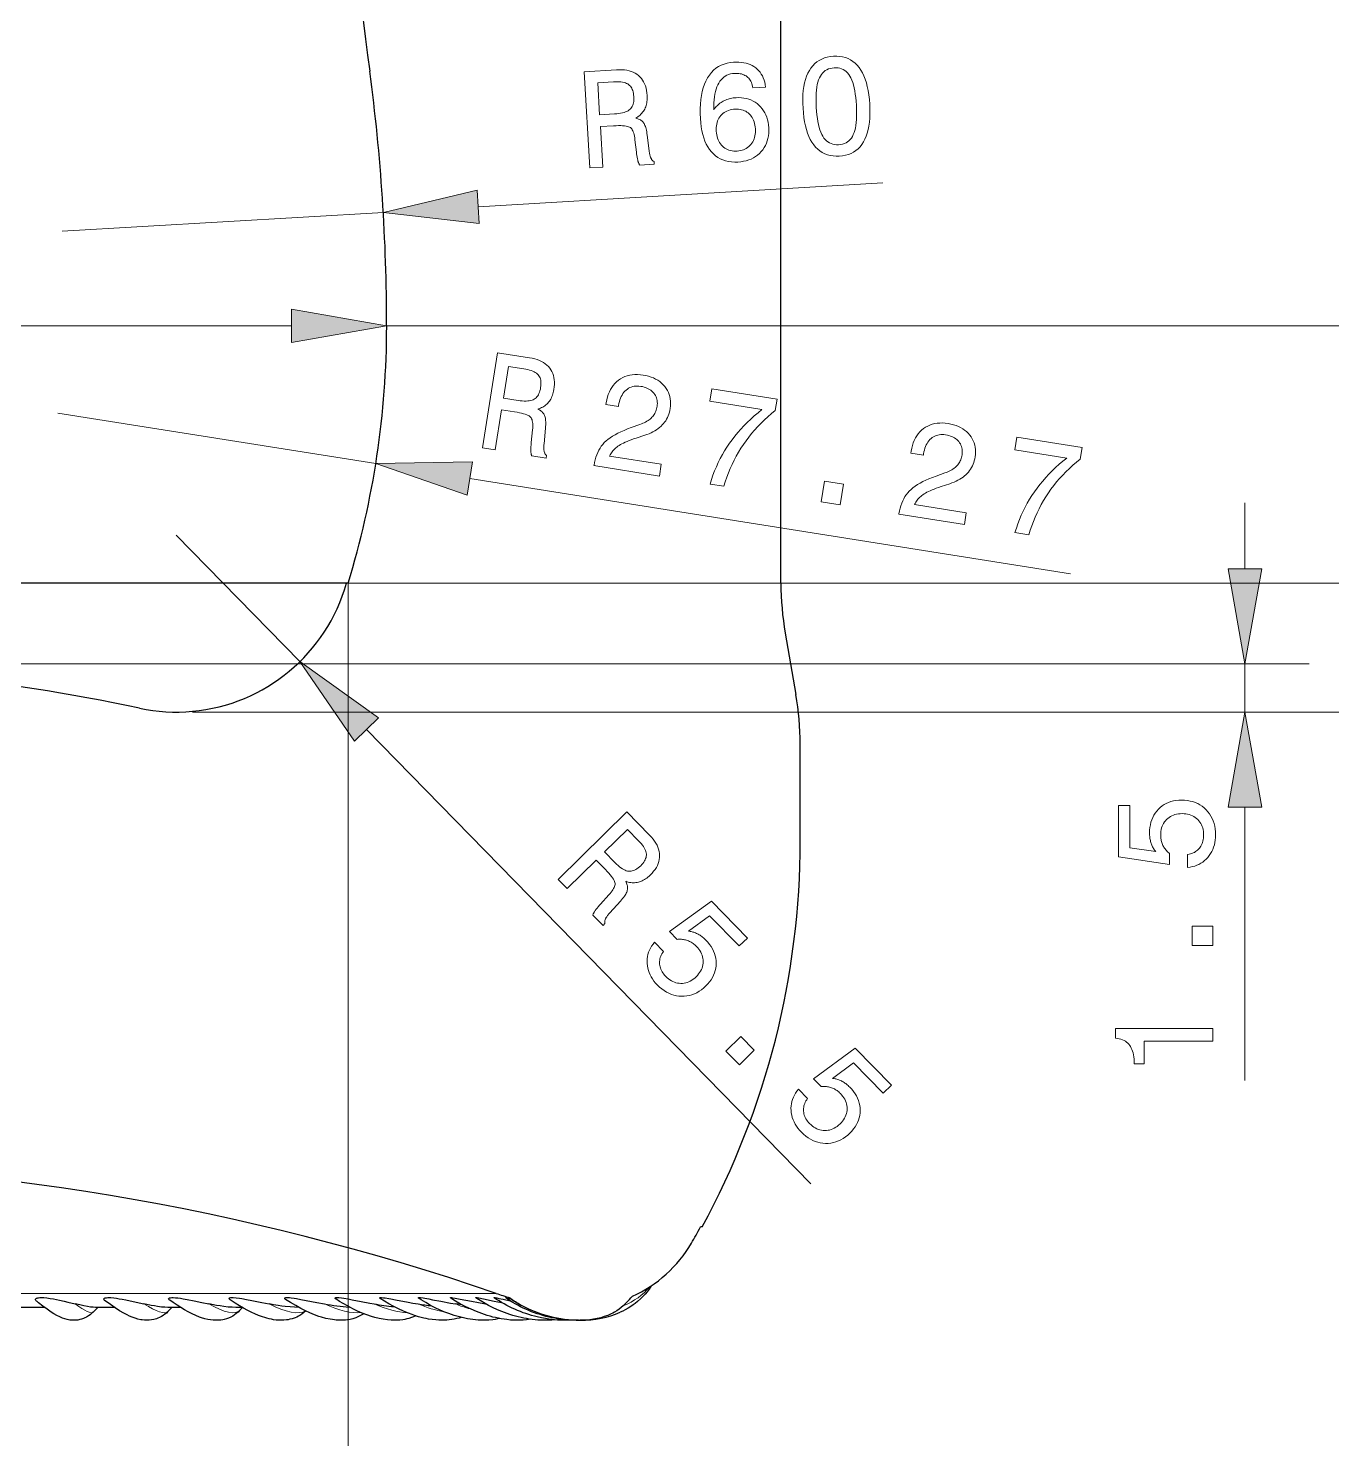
# Model space of a CAD drawing. Extents: x 0 to 297, y 0 to 420.
# Drawn here: x 155.36 to 195.87, y 95.18 to 139.01 of the extents above; entities that cross this region are included whole.
import ezdxf

# ---------------------------------------------------------------- set-up
doc = ezdxf.new("R2010")
doc.units = 0

msp = doc.modelspace()

# ---------------------------------------------------------------- linework, layer by layer
at = {"color": 7, "lineweight": 30}
for p, q in [((178.75, 121.758), (178.75, 222.858)), ((165.3, 121.758), (125.9, 121.758)), ((165.25, 121.758), (125.95, 121.758))]:
    msp.add_line(p, q, dxfattribs=at)
at = {"color": 7, "lineweight": 13, "ltscale": 0.314845}
msp.add_line((169.346, 133.459), (181.918, 134.199), dxfattribs=at)
at = {"color": 7, "lineweight": 13, "ltscale": 0.25}
for p, q in [((156.414, 132.698), (166.397, 133.285)), ((156.287, 127.049), (166.163, 125.48))]:
    msp.add_line(p, q, dxfattribs=at)
at = {"color": 7, "lineweight": 13}
for p, q in [((127.655, 129.758), (163.546, 129.758)), ((166.5, 129.758), (204.625, 129.758)), ((166.5, 129.758), (204.626, 129.758)), ((165.3, 121.758), (204.625, 121.758)), ((165.3, 121.758), (215.052, 121.758)), ((165.3, 121.758), (215.067, 121.758)), ((165.3, 121.758), (165.3, 87.36)), ((145.602, 119.258), (195.168, 119.258)), ((160.466, 117.758), (215.067, 117.758)), ((160.466, 117.758), (225.09, 117.758)), ((160.466, 117.758), (195.168, 117.758)), ((166.927, 99.693), (121.299, 99.693))]:
    msp.add_line(p, q, dxfattribs=at)
at = {"color": 7, "lineweight": 13, "ltscale": 0.472503}
msp.add_line((169.08, 125.016), (187.746, 122.05), dxfattribs=at)
at = {"color": 7, "lineweight": 13, "ltscale": 0.051139}
msp.add_line((193.168, 122.212), (193.168, 124.258), dxfattribs=at)
at = {"color": 7, "lineweight": 13, "ltscale": 0.1375}
msp.add_line((159.959, 123.258), (163.805, 119.326), dxfattribs=at)
at = {"color": 7, "lineweight": 30, "ltscale": 0.048477}
msp.add_line((178.884, 120.213), (179.217, 118.303), dxfattribs=at)
at = {"color": 7, "lineweight": 13, "ltscale": 0.0375}
msp.add_line((193.168, 117.758), (193.168, 119.258), dxfattribs=at)
at = {"color": 7, "lineweight": 13, "ltscale": 0.493796}
msp.add_line((165.871, 117.214), (179.682, 103.094), dxfattribs=at)
at = {"color": 7, "lineweight": 30, "ltscale": 0.075}
msp.add_line((179.35, 113.758), (179.35, 116.758), dxfattribs=at)
at = {"color": 7, "lineweight": 13, "ltscale": 0.212444}
msp.add_line((193.168, 106.306), (193.168, 114.804), dxfattribs=at)
at = {"color": 7, "lineweight": 30, "ltscale": 0.00125}
msp.add_line((176.3, 101.758), (176.25, 101.758), dxfattribs=at)
at = {"color": 7, "lineweight": 13, "ltscale": 0.074373}
msp.add_line((169.902, 99.693), (166.927, 99.693), dxfattribs=at)
at = {"color": 7, "lineweight": 30, "ltscale": 0.000444821}
msp.add_line((170.312, 99.565), (170.329, 99.56), dxfattribs=at)
at = {"color": 7, "lineweight": 30, "ltscale": 0.019138}
msp.add_line((155.87, 99.258), (155.105, 99.258), dxfattribs=at)
at = {"color": 7, "lineweight": 30, "ltscale": 0.005314}
msp.add_line((157.378, 99.107), (157.527, 99.258), dxfattribs=at)
at = {"color": 7, "lineweight": 30, "ltscale": 0.01467}
msp.add_line((158.041, 99.258), (157.454, 99.258), dxfattribs=at)
at = {"color": 7, "lineweight": 30, "ltscale": 0.009945}
msp.add_line((160.094, 99.258), (159.697, 99.258), dxfattribs=at)
at = {"color": 7, "lineweight": 30, "ltscale": 0.004538}
msp.add_line((159.704, 99.128), (159.83, 99.259), dxfattribs=at)
at = {"color": 7, "lineweight": 30, "ltscale": 0.004943}
msp.add_line((162.009, 99.258), (161.811, 99.258), dxfattribs=at)
at = {"color": 7, "lineweight": 30, "ltscale": 0.003353}
msp.add_line((161.932, 99.16), (162.023, 99.258), dxfattribs=at)
at = {"color": 7, "lineweight": 30, "ltscale": 0.005252}
msp.add_line((168.844, 99.335), (168.637, 99.367), dxfattribs=at)
at = {"color": 7, "lineweight": 30, "ltscale": 0.003277}
msp.add_line((173.851, 99.31), (173.945, 99.401), dxfattribs=at)
at = {"color": 7, "lineweight": 13}
for points in [[(179.436, 136.521), (179.43, 136.669), (179.429, 136.811), (179.435, 136.945), (179.446, 137.073), (179.463, 137.194), (179.485, 137.307), (179.514, 137.414), (179.548, 137.514), (179.587, 137.607), (179.633, 137.693), (179.684, 137.771), (179.74, 137.842), (179.802, 137.906), (179.869, 137.961), (179.941, 138.009), (180.019, 138.05), (180.101, 138.083), (180.19, 138.108), (180.283, 138.125), (180.382, 138.135), (180.482, 138.137), (180.577, 138.131), (180.668, 138.116), (180.755, 138.094), (180.837, 138.063), (180.914, 138.024), (180.987, 137.977), (181.055, 137.922), (181.119, 137.859), (181.178, 137.787), (181.233, 137.707), (181.283, 137.62), (181.328, 137.525), (181.368, 137.422), (181.404, 137.312), (181.434, 137.194), (181.46, 137.067), (181.481, 136.934), (181.497, 136.792), (181.509, 136.643), (181.515, 136.494), (181.515, 136.351), (181.51, 136.217), (181.499, 136.089), (181.483, 135.968), (181.461, 135.855), (181.433, 135.748), (181.399, 135.649), (181.36, 135.557), (181.315, 135.472), (181.264, 135.394), (181.208, 135.324), (181.147, 135.262), (181.08, 135.207), (181.008, 135.159), (180.93, 135.119), (180.847, 135.087), (180.758, 135.062), (180.664, 135.045), (180.564, 135.035), (180.465, 135.033), (180.37, 135.039), (180.28, 135.054), (180.194, 135.076), (180.112, 135.107), (180.035, 135.146), (179.962, 135.193), (179.893, 135.248), (179.829, 135.311), (179.769, 135.383), (179.714, 135.462), (179.663, 135.549), (179.618, 135.644), (179.577, 135.746), (179.541, 135.856), (179.511, 135.974), (179.485, 136.099), (179.463, 136.232), (179.447, 136.373)], [(172.814, 134.665), (172.638, 137.656), (173.637, 137.715), (173.724, 137.717), (173.806, 137.716), (173.885, 137.709), (173.959, 137.699), (174.03, 137.683), (174.097, 137.663), (174.159, 137.638), (174.218, 137.609), (174.273, 137.575), (174.324, 137.536), (174.37, 137.493), (174.413, 137.446), (174.45, 137.395), (174.484, 137.339), (174.513, 137.279), (174.538, 137.215), (174.558, 137.146), (174.574, 137.074), (174.585, 136.997), (174.593, 136.915), (174.594, 136.867), (174.594, 136.82), (174.592, 136.774), (174.587, 136.73), (174.581, 136.687), (174.572, 136.645), (174.562, 136.605), (174.549, 136.566), (174.534, 136.529), (174.517, 136.493), (174.498, 136.458), (174.477, 136.425), (174.454, 136.394), (174.429, 136.364), (174.402, 136.335), (174.373, 136.308), (174.342, 136.282), (174.309, 136.258), (174.274, 136.236), (174.237, 136.215), (174.269, 136.206), (174.3, 136.196), (174.329, 136.184), (174.356, 136.171), (174.382, 136.157), (174.405, 136.142), (174.427, 136.125), (174.447, 136.107), (174.465, 136.088), (174.482, 136.067), (174.497, 136.044), (174.511, 136.018), (174.525, 135.988), (174.538, 135.955), (174.549, 135.919), (174.56, 135.879), (174.57, 135.835), (174.58, 135.788), (174.588, 135.738), (174.595, 135.684), (174.656, 135.2), (174.66, 135.17), (174.664, 135.141), (174.669, 135.113), (174.674, 135.088), (174.679, 135.064), (174.684, 135.042), (174.69, 135.022), (174.696, 135.003), (174.703, 134.986), (174.709, 134.971), (174.716, 134.957), (174.724, 134.944), (174.732, 134.931), (174.741, 134.919), (174.751, 134.908), (174.761, 134.898), (174.772, 134.889), (174.783, 134.88), (174.796, 134.872), (174.808, 134.865), (174.813, 134.783), (174.361, 134.756), (174.354, 134.766), (174.348, 134.777), (174.342, 134.789), (174.336, 134.801), (174.33, 134.815), (174.325, 134.83), (174.319, 134.846), (174.314, 134.862), (174.309, 134.88), (174.304, 134.899), (174.299, 134.918), (174.294, 134.94), (174.289, 134.962), (174.285, 134.986), (174.28, 135.011), (174.276, 135.038), (174.271, 135.066), (174.267, 135.095), (174.263, 135.126), (174.259, 135.158), (174.215, 135.544), (174.207, 135.6), (174.198, 135.652), (174.188, 135.7), (174.176, 135.744), (174.162, 135.783), (174.147, 135.818), (174.131, 135.849), (174.113, 135.876), (174.094, 135.899), (174.073, 135.918), (174.048, 135.933), (174.017, 135.946), (173.98, 135.957), (173.937, 135.966), (173.888, 135.973), (173.832, 135.978), (173.771, 135.981), (173.703, 135.981), (173.63, 135.979), (173.55, 135.976), (173.139, 135.951), (173.214, 134.689)], [(178.274, 137.179), (177.878, 137.155), (177.869, 137.201), (177.859, 137.244), (177.846, 137.284), (177.831, 137.322), (177.814, 137.358), (177.794, 137.392), (177.773, 137.423), (177.749, 137.452), (177.723, 137.478), (177.695, 137.503), (177.665, 137.524), (177.632, 137.543), (177.598, 137.56), (177.563, 137.574), (177.525, 137.585), (177.485, 137.594), (177.443, 137.6), (177.4, 137.604), (177.354, 137.605), (177.307, 137.603), (177.243, 137.597), (177.182, 137.585), (177.125, 137.568), (177.071, 137.546), (177.021, 137.519), (176.974, 137.486), (176.93, 137.449), (176.89, 137.406), (176.853, 137.358), (176.819, 137.304), (176.789, 137.246), (176.762, 137.182), (176.739, 137.112), (176.718, 137.037), (176.701, 136.957), (176.687, 136.872), (176.676, 136.781), (176.669, 136.684), (176.664, 136.583), (176.663, 136.476), (176.687, 136.509), (176.713, 136.54), (176.739, 136.571), (176.766, 136.599), (176.795, 136.627), (176.825, 136.652), (176.856, 136.676), (176.889, 136.699), (176.922, 136.72), (176.957, 136.74), (176.993, 136.758), (177.03, 136.775), (177.068, 136.79), (177.107, 136.803), (177.146, 136.815), (177.187, 136.825), (177.229, 136.833), (177.271, 136.84), (177.315, 136.845), (177.36, 136.848), (177.443, 136.85), (177.524, 136.847), (177.602, 136.838), (177.677, 136.823), (177.749, 136.803), (177.818, 136.777), (177.884, 136.745), (177.948, 136.708), (178.008, 136.665), (178.066, 136.616), (178.12, 136.563), (178.168, 136.506), (178.212, 136.445), (178.25, 136.381), (178.283, 136.312), (178.312, 136.24), (178.335, 136.164), (178.353, 136.084), (178.366, 136.001), (178.373, 135.913), (178.376, 135.826), (178.372, 135.741), (178.363, 135.659), (178.348, 135.58), (178.327, 135.505), (178.3, 135.432), (178.268, 135.362), (178.229, 135.296), (178.185, 135.232), (178.135, 135.172), (178.08, 135.115), (178.022, 135.064), (177.959, 135.019), (177.893, 134.978), (177.823, 134.943), (177.749, 134.914), (177.672, 134.89), (177.59, 134.871), (177.505, 134.858), (177.416, 134.85), (177.313, 134.847), (177.215, 134.852), (177.121, 134.865), (177.031, 134.885), (176.946, 134.913), (176.866, 134.949), (176.79, 134.992), (176.718, 135.042), (176.651, 135.1), (176.589, 135.166), (176.531, 135.239), (176.478, 135.319), (176.431, 135.405), (176.389, 135.498), (176.352, 135.598), (176.321, 135.705), (176.294, 135.819), (176.273, 135.939), (176.257, 136.066), (176.247, 136.2), (176.24, 136.357), (176.241, 136.508), (176.247, 136.651), (176.26, 136.788), (176.279, 136.917), (176.305, 137.04), (176.337, 137.156), (176.375, 137.265), (176.42, 137.367), (176.471, 137.462), (176.528, 137.55), (176.591, 137.629), (176.658, 137.699), (176.731, 137.761), (176.809, 137.814), (176.893, 137.859), (176.982, 137.895), (177.076, 137.923), (177.175, 137.942), (177.28, 137.952), (177.363, 137.955), (177.444, 137.953), (177.521, 137.947), (177.595, 137.936), (177.665, 137.921), (177.732, 137.901), (177.796, 137.876), (177.856, 137.847), (177.913, 137.813), (177.967, 137.775), (178.017, 137.733), (178.062, 137.687), (178.104, 137.637), (178.141, 137.583), (178.174, 137.525), (178.202, 137.463), (178.226, 137.398), (178.246, 137.329), (178.262, 137.256)], [(179.848, 136.545), (179.857, 136.425), (179.868, 136.311), (179.882, 136.204), (179.899, 136.104), (179.918, 136.011), (179.94, 135.925), (179.964, 135.846), (179.991, 135.773), (180.021, 135.707), (180.053, 135.648), (180.088, 135.595), (180.127, 135.548), (180.168, 135.508), (180.212, 135.473), (180.26, 135.444), (180.311, 135.421), (180.364, 135.404), (180.421, 135.393), (180.481, 135.388), (180.544, 135.388), (180.607, 135.395), (180.666, 135.407), (180.721, 135.425), (180.772, 135.448), (180.82, 135.476), (180.863, 135.51), (180.903, 135.549), (180.939, 135.594), (180.971, 135.645), (180.999, 135.7), (181.024, 135.762), (181.045, 135.831), (181.063, 135.906), (181.078, 135.988), (181.089, 136.076), (181.097, 136.171), (181.101, 136.273), (181.102, 136.382), (181.1, 136.497), (181.094, 136.618), (181.086, 136.74), (181.074, 136.855), (181.06, 136.963), (181.044, 137.064), (181.025, 137.158), (181.004, 137.244), (180.98, 137.324), (180.953, 137.397), (180.924, 137.462), (180.892, 137.521), (180.858, 137.573), (180.82, 137.619), (180.779, 137.66), (180.735, 137.694), (180.687, 137.723), (180.637, 137.745), (180.583, 137.762), (180.526, 137.773), (180.466, 137.778), (180.403, 137.777), (180.34, 137.771), (180.282, 137.759), (180.227, 137.741), (180.175, 137.718), (180.128, 137.689), (180.084, 137.655), (180.044, 137.615), (180.008, 137.569), (179.975, 137.518), (179.946, 137.462), (179.921, 137.4), (179.899, 137.331), (179.881, 137.255), (179.866, 137.173), (179.855, 137.085), (179.846, 136.99), (179.842, 136.888), (179.84, 136.78), (179.843, 136.666)], [(173.547, 137.342), (173.059, 137.313), (173.118, 136.318), (173.579, 136.345), (173.647, 136.35), (173.71, 136.357), (173.77, 136.366), (173.825, 136.378), (173.875, 136.391), (173.921, 136.407), (173.963, 136.424), (174.001, 136.444), (174.034, 136.466), (174.062, 136.489), (174.087, 136.516), (174.109, 136.545), (174.128, 136.577), (174.144, 136.612), (174.157, 136.65), (174.167, 136.69), (174.175, 136.734), (174.179, 136.781), (174.18, 136.83), (174.178, 136.883), (174.174, 136.934), (174.167, 136.982), (174.158, 137.027), (174.145, 137.069), (174.131, 137.108), (174.114, 137.144), (174.094, 137.176), (174.072, 137.205), (174.047, 137.232), (174.019, 137.254), (173.989, 137.275), (173.954, 137.292), (173.917, 137.307), (173.875, 137.32), (173.83, 137.33), (173.78, 137.337), (173.728, 137.342), (173.671, 137.344), (173.611, 137.344)], [(177.957, 135.885), (177.952, 135.942), (177.944, 135.996), (177.933, 136.049), (177.918, 136.098), (177.901, 136.145), (177.88, 136.19), (177.857, 136.232), (177.83, 136.271), (177.8, 136.308), (177.767, 136.342), (177.732, 136.373), (177.695, 136.401), (177.656, 136.425), (177.615, 136.445), (177.572, 136.462), (177.528, 136.475), (177.482, 136.485), (177.434, 136.491), (177.384, 136.493), (177.332, 136.492), (177.274, 136.487), (177.22, 136.478), (177.168, 136.467), (177.118, 136.452), (177.072, 136.433), (177.028, 136.412), (176.987, 136.387), (176.949, 136.358), (176.913, 136.327), (176.88, 136.292), (176.85, 136.254), (176.824, 136.214), (176.802, 136.172), (176.782, 136.127), (176.767, 136.08), (176.755, 136.03), (176.746, 135.979), (176.741, 135.924), (176.739, 135.868), (176.741, 135.809), (176.746, 135.75), (176.754, 135.694), (176.766, 135.64), (176.78, 135.589), (176.798, 135.541), (176.819, 135.496), (176.843, 135.453), (176.87, 135.413), (176.901, 135.375), (176.934, 135.341), (176.97, 135.309), (177.009, 135.281), (177.049, 135.257), (177.092, 135.236), (177.136, 135.22), (177.183, 135.206), (177.232, 135.197), (177.283, 135.191), (177.336, 135.189), (177.392, 135.19), (177.444, 135.195), (177.495, 135.204), (177.543, 135.216), (177.589, 135.231), (177.633, 135.25), (177.674, 135.273), (177.714, 135.299), (177.751, 135.328), (177.785, 135.361), (177.818, 135.398), (177.847, 135.437), (177.873, 135.479), (177.896, 135.522), (177.915, 135.568), (177.931, 135.616), (177.943, 135.665), (177.952, 135.717), (177.957, 135.771), (177.959, 135.827)], [(169.315, 133.979), (166.397, 133.285), (169.377, 132.939)], [(163.546, 129.237), (166.5, 129.758), (163.546, 130.279)], [(169.475, 125.966), (169.945, 128.925), (170.934, 128.767), (171.019, 128.752), (171.099, 128.732), (171.175, 128.709), (171.245, 128.683), (171.311, 128.652), (171.372, 128.618), (171.428, 128.581), (171.479, 128.539), (171.525, 128.495), (171.566, 128.446), (171.603, 128.394), (171.634, 128.339), (171.66, 128.28), (171.681, 128.219), (171.696, 128.154), (171.706, 128.086), (171.711, 128.015), (171.711, 127.94), (171.706, 127.863), (171.696, 127.782), (171.687, 127.734), (171.677, 127.688), (171.665, 127.644), (171.651, 127.602), (171.635, 127.561), (171.618, 127.522), (171.599, 127.485), (171.578, 127.45), (171.555, 127.417), (171.531, 127.385), (171.505, 127.356), (171.478, 127.328), (171.448, 127.302), (171.418, 127.278), (171.385, 127.256), (171.351, 127.236), (171.315, 127.217), (171.278, 127.201), (171.238, 127.186), (171.198, 127.174), (171.228, 127.158), (171.255, 127.142), (171.281, 127.124), (171.305, 127.106), (171.327, 127.087), (171.347, 127.067), (171.364, 127.046), (171.38, 127.024), (171.394, 127.001), (171.406, 126.977), (171.415, 126.952), (171.424, 126.923), (171.431, 126.891), (171.436, 126.856), (171.439, 126.817), (171.441, 126.776), (171.442, 126.731), (171.441, 126.684), (171.438, 126.633), (171.434, 126.579), (171.389, 126.093), (171.386, 126.062), (171.384, 126.033), (171.383, 126.006), (171.382, 125.98), (171.382, 125.955), (171.383, 125.933), (171.384, 125.911), (171.386, 125.892), (171.389, 125.874), (171.392, 125.858), (171.396, 125.842), (171.401, 125.828), (171.406, 125.814), (171.412, 125.801), (171.419, 125.788), (171.427, 125.776), (171.436, 125.764), (171.445, 125.753), (171.455, 125.743), (171.466, 125.733), (171.453, 125.652), (171.006, 125.723), (171.001, 125.734), (170.998, 125.746), (170.994, 125.758), (170.991, 125.772), (170.989, 125.787), (170.986, 125.802), (170.984, 125.819), (170.983, 125.836), (170.981, 125.855), (170.98, 125.874), (170.98, 125.894), (170.98, 125.916), (170.98, 125.939), (170.981, 125.963), (170.982, 125.989), (170.983, 126.016), (170.985, 126.044), (170.987, 126.074), (170.989, 126.105), (170.992, 126.137), (171.032, 126.523), (171.037, 126.58), (171.039, 126.632), (171.039, 126.681), (171.037, 126.727), (171.032, 126.768), (171.025, 126.806), (171.016, 126.84), (171.004, 126.87), (170.99, 126.896), (170.974, 126.919), (170.953, 126.939), (170.925, 126.959), (170.892, 126.978), (170.852, 126.996), (170.805, 127.013), (170.752, 127.029), (170.692, 127.045), (170.626, 127.06), (170.554, 127.074), (170.475, 127.088), (170.069, 127.152), (169.871, 125.903)], [(170.766, 128.423), (170.283, 128.499), (170.127, 127.515), (170.583, 127.442), (170.65, 127.433), (170.714, 127.426), (170.774, 127.422), (170.83, 127.422), (170.883, 127.424), (170.931, 127.429), (170.975, 127.437), (171.016, 127.448), (171.053, 127.462), (171.086, 127.48), (171.116, 127.5), (171.144, 127.524), (171.169, 127.551), (171.193, 127.581), (171.213, 127.616), (171.232, 127.653), (171.249, 127.694), (171.263, 127.739), (171.275, 127.787), (171.284, 127.839), (171.291, 127.89), (171.294, 127.939), (171.295, 127.985), (171.292, 128.028), (171.286, 128.069), (171.277, 128.108), (171.265, 128.144), (171.249, 128.177), (171.23, 128.208), (171.208, 128.236), (171.183, 128.262), (171.153, 128.287), (171.119, 128.31), (171.081, 128.331), (171.039, 128.35), (170.993, 128.368), (170.943, 128.384), (170.888, 128.399), (170.829, 128.411)], [(172.941, 125.415), (172.943, 125.428), (172.958, 125.514), (172.978, 125.596), (173.001, 125.675), (173.027, 125.751), (173.058, 125.823), (173.091, 125.891), (173.129, 125.956), (173.17, 126.017), (173.215, 126.075), (173.263, 126.129), (173.317, 126.181), (173.377, 126.232), (173.443, 126.281), (173.516, 126.33), (173.596, 126.377), (173.682, 126.423), (173.775, 126.468), (173.875, 126.512), (173.98, 126.555), (174.093, 126.596), (174.367, 126.694), (174.415, 126.711), (174.461, 126.73), (174.504, 126.75), (174.545, 126.771), (174.584, 126.793), (174.62, 126.816), (174.654, 126.839), (174.686, 126.864), (174.715, 126.89), (174.742, 126.917), (174.766, 126.945), (174.789, 126.974), (174.81, 127.005), (174.829, 127.037), (174.846, 127.071), (174.861, 127.106), (174.875, 127.142), (174.886, 127.18), (174.895, 127.219), (174.903, 127.26), (174.909, 127.306), (174.911, 127.351), (174.909, 127.395), (174.905, 127.437), (174.896, 127.479), (174.884, 127.518), (174.869, 127.557), (174.85, 127.594), (174.828, 127.63), (174.802, 127.665), (174.773, 127.698), (174.741, 127.728), (174.707, 127.756), (174.67, 127.781), (174.63, 127.804), (174.588, 127.824), (174.543, 127.841), (174.496, 127.856), (174.446, 127.869), (174.393, 127.878), (174.34, 127.885), (174.289, 127.888), (174.239, 127.886), (174.191, 127.88), (174.145, 127.871), (174.101, 127.857), (174.058, 127.84), (174.017, 127.818), (173.978, 127.792), (173.94, 127.763), (173.904, 127.729), (173.872, 127.693), (173.841, 127.653), (173.814, 127.61), (173.789, 127.563), (173.767, 127.514), (173.747, 127.461), (173.731, 127.405), (173.716, 127.346), (173.705, 127.283), (173.699, 127.248), (173.312, 127.31), (173.322, 127.37), (173.339, 127.461), (173.361, 127.548), (173.387, 127.63), (173.419, 127.707), (173.455, 127.779), (173.496, 127.847), (173.541, 127.91), (173.591, 127.968), (173.646, 128.021), (173.706, 128.07), (173.769, 128.113), (173.836, 128.15), (173.905, 128.181), (173.977, 128.206), (174.052, 128.225), (174.131, 128.238), (174.212, 128.245), (174.295, 128.246), (174.382, 128.24), (174.472, 128.229), (174.557, 128.213), (174.639, 128.192), (174.716, 128.168), (174.789, 128.139), (174.858, 128.105), (174.922, 128.067), (174.983, 128.025), (175.039, 127.979), (175.092, 127.928), (175.14, 127.873), (175.183, 127.815), (175.221, 127.754), (175.252, 127.691), (175.278, 127.626), (175.298, 127.559), (175.311, 127.49), (175.319, 127.418), (175.322, 127.345), (175.318, 127.269), (175.308, 127.191), (175.297, 127.131), (175.283, 127.072), (175.266, 127.016), (175.246, 126.962), (175.223, 126.91), (175.197, 126.86), (175.169, 126.812), (175.137, 126.766), (175.102, 126.722), (175.065, 126.68), (175.024, 126.64), (174.981, 126.601), (174.934, 126.565), (174.884, 126.53), (174.831, 126.497), (174.775, 126.466), (174.715, 126.436), (174.653, 126.408), (174.587, 126.382), (174.518, 126.358), (174.248, 126.271), (174.173, 126.245), (174.102, 126.219), (174.036, 126.194), (173.973, 126.168), (173.915, 126.143), (173.86, 126.117), (173.81, 126.092), (173.764, 126.067), (173.722, 126.042), (173.684, 126.017), (173.649, 125.991), (173.616, 125.964), (173.586, 125.937), (173.557, 125.908), (173.53, 125.878), (173.505, 125.847), (173.482, 125.816), (173.461, 125.783), (173.442, 125.749), (173.426, 125.714), (175.033, 125.459), (174.975, 125.092)], [(176.547, 124.842), (176.59, 124.981), (176.638, 125.117), (176.689, 125.25), (176.744, 125.381), (176.802, 125.509), (176.865, 125.634), (176.93, 125.757), (177, 125.877), (177.073, 125.994), (177.15, 126.109), (177.232, 126.222), (177.317, 126.333), (177.407, 126.442), (177.501, 126.55), (177.6, 126.655), (177.703, 126.759), (177.81, 126.861), (177.922, 126.961), (178.038, 127.06), (178.159, 127.156), (176.539, 127.414), (176.601, 127.803), (178.631, 127.481), (178.575, 127.127), (178.458, 127.032), (178.345, 126.934), (178.236, 126.835), (178.131, 126.733), (178.03, 126.628), (177.933, 126.522), (177.84, 126.413), (177.75, 126.301), (177.665, 126.188), (177.583, 126.072), (177.505, 125.953), (177.431, 125.832), (177.361, 125.709), (177.295, 125.583), (177.233, 125.454), (177.174, 125.323), (177.119, 125.19), (177.068, 125.054), (177.021, 124.915), (176.978, 124.774)], [(182.416, 123.91), (182.418, 123.922), (182.434, 124.008), (182.453, 124.091), (182.476, 124.17), (182.503, 124.245), (182.533, 124.317), (182.567, 124.386), (182.605, 124.451), (182.646, 124.512), (182.69, 124.57), (182.739, 124.624), (182.792, 124.676), (182.852, 124.726), (182.919, 124.776), (182.992, 124.824), (183.072, 124.872), (183.158, 124.918), (183.251, 124.963), (183.35, 125.007), (183.456, 125.049), (183.569, 125.091), (183.842, 125.188), (183.891, 125.206), (183.936, 125.225), (183.98, 125.245), (184.021, 125.266), (184.059, 125.287), (184.096, 125.31), (184.13, 125.334), (184.161, 125.359), (184.19, 125.385), (184.217, 125.411), (184.242, 125.439), (184.265, 125.469), (184.286, 125.5), (184.305, 125.532), (184.322, 125.565), (184.337, 125.6), (184.35, 125.637), (184.362, 125.674), (184.371, 125.714), (184.379, 125.754), (184.384, 125.8), (184.386, 125.846), (184.385, 125.889), (184.38, 125.932), (184.372, 125.973), (184.36, 126.013), (184.345, 126.052), (184.326, 126.089), (184.303, 126.125), (184.278, 126.16), (184.249, 126.192), (184.217, 126.223), (184.183, 126.25), (184.146, 126.276), (184.106, 126.298), (184.064, 126.318), (184.019, 126.336), (183.971, 126.351), (183.921, 126.363), (183.868, 126.373), (183.816, 126.38), (183.764, 126.382), (183.715, 126.381), (183.667, 126.375), (183.621, 126.365), (183.577, 126.352), (183.534, 126.334), (183.493, 126.312), (183.453, 126.287), (183.416, 126.257), (183.38, 126.224), (183.347, 126.187), (183.317, 126.147), (183.29, 126.104), (183.265, 126.058), (183.243, 126.008), (183.223, 125.956), (183.206, 125.9), (183.192, 125.84), (183.18, 125.778), (183.175, 125.742), (182.788, 125.804), (182.797, 125.864), (182.814, 125.956), (182.836, 126.042), (182.863, 126.124), (182.894, 126.201), (182.931, 126.274), (182.971, 126.341), (183.017, 126.404), (183.067, 126.462), (183.122, 126.516), (183.182, 126.564), (183.245, 126.608), (183.311, 126.645), (183.381, 126.676), (183.453, 126.701), (183.528, 126.72), (183.606, 126.733), (183.687, 126.739), (183.771, 126.74), (183.858, 126.735), (183.948, 126.723), (184.033, 126.707), (184.114, 126.687), (184.191, 126.662), (184.264, 126.633), (184.333, 126.6), (184.398, 126.562), (184.459, 126.52), (184.515, 126.473), (184.568, 126.423), (184.616, 126.367), (184.659, 126.309), (184.696, 126.248), (184.728, 126.186), (184.754, 126.121), (184.773, 126.054), (184.787, 125.984), (184.795, 125.913), (184.797, 125.839), (184.794, 125.763), (184.784, 125.685), (184.773, 125.625), (184.759, 125.567), (184.742, 125.511), (184.722, 125.457), (184.699, 125.405), (184.673, 125.355), (184.644, 125.306), (184.613, 125.26), (184.578, 125.216), (184.54, 125.174), (184.5, 125.134), (184.456, 125.096), (184.409, 125.059), (184.36, 125.024), (184.306, 124.991), (184.25, 124.96), (184.191, 124.931), (184.128, 124.903), (184.063, 124.877), (183.994, 124.852), (183.724, 124.765), (183.649, 124.739), (183.578, 124.714), (183.511, 124.688), (183.449, 124.663), (183.39, 124.637), (183.336, 124.612), (183.286, 124.587), (183.239, 124.561), (183.197, 124.536), (183.16, 124.511), (183.125, 124.486), (183.092, 124.459), (183.061, 124.431), (183.032, 124.403), (183.006, 124.373), (182.981, 124.342), (182.958, 124.31), (182.937, 124.277), (182.918, 124.243), (182.901, 124.208), (184.509, 123.953), (184.45, 123.587)], [(186.022, 123.337), (186.066, 123.475), (186.114, 123.611), (186.165, 123.744), (186.219, 123.875), (186.278, 124.003), (186.34, 124.128), (186.406, 124.251), (186.476, 124.371), (186.549, 124.489), (186.626, 124.604), (186.707, 124.717), (186.793, 124.828), (186.883, 124.937), (186.977, 125.044), (187.075, 125.15), (187.178, 125.254), (187.286, 125.356), (187.398, 125.456), (187.514, 125.554), (187.635, 125.651), (186.015, 125.908), (186.077, 126.298), (188.107, 125.975), (188.05, 125.621), (187.934, 125.526), (187.821, 125.429), (187.712, 125.329), (187.607, 125.227), (187.506, 125.123), (187.409, 125.016), (187.315, 124.907), (187.226, 124.796), (187.14, 124.682), (187.059, 124.566), (186.981, 124.448), (186.907, 124.327), (186.837, 124.203), (186.771, 124.077), (186.708, 123.949), (186.65, 123.818), (186.595, 123.684), (186.544, 123.548), (186.497, 123.41), (186.453, 123.268)], [(169.162, 125.531), (166.163, 125.48), (168.999, 124.502)], [(180.003, 124.293), (180.104, 124.928), (180.693, 124.835), (180.592, 124.2)], [(192.648, 122.212), (193.168, 119.258), (193.689, 122.212)], [(166.243, 117.578), (163.805, 119.326), (165.498, 116.85)], [(193.689, 114.804), (193.168, 117.758), (192.648, 114.804)], [(191.386, 112.932), (191.386, 113.333), (191.432, 113.341), (191.476, 113.352), (191.518, 113.365), (191.557, 113.381), (191.595, 113.399), (191.63, 113.42), (191.664, 113.443), (191.695, 113.469), (191.725, 113.497), (191.752, 113.528), (191.777, 113.56), (191.8, 113.595), (191.819, 113.631), (191.836, 113.669), (191.851, 113.709), (191.863, 113.75), (191.872, 113.793), (191.879, 113.838), (191.883, 113.885), (191.884, 113.933), (191.882, 113.993), (191.877, 114.049), (191.867, 114.104), (191.854, 114.156), (191.838, 114.205), (191.818, 114.253), (191.794, 114.298), (191.766, 114.34), (191.735, 114.38), (191.7, 114.418), (191.663, 114.453), (191.622, 114.484), (191.58, 114.512), (191.535, 114.536), (191.488, 114.556), (191.439, 114.572), (191.387, 114.585), (191.333, 114.594), (191.276, 114.6), (191.218, 114.602), (191.158, 114.6), (191.1, 114.594), (191.045, 114.585), (190.993, 114.573), (190.943, 114.556), (190.896, 114.536), (190.851, 114.513), (190.808, 114.486), (190.768, 114.455), (190.731, 114.42), (190.696, 114.383), (190.665, 114.343), (190.638, 114.3), (190.615, 114.255), (190.595, 114.208), (190.578, 114.158), (190.566, 114.106), (190.557, 114.051), (190.551, 113.993), (190.549, 113.933), (190.55, 113.899), (190.552, 113.865), (190.556, 113.831), (190.56, 113.798), (190.567, 113.766), (190.574, 113.734), (190.583, 113.703), (190.594, 113.673), (190.606, 113.643), (190.619, 113.614), (190.633, 113.585), (190.649, 113.558), (190.667, 113.531), (190.685, 113.504), (190.705, 113.479), (190.727, 113.454), (190.749, 113.43), (190.773, 113.407), (190.799, 113.384), (190.826, 113.362), (190.826, 113.018), (189.236, 113.255), (189.236, 114.857), (189.59, 114.857), (189.59, 113.543), (190.398, 113.423), (190.379, 113.445), (190.361, 113.468), (190.345, 113.491), (190.329, 113.515), (190.314, 113.54), (190.3, 113.566), (190.287, 113.593), (190.275, 113.62), (190.264, 113.648), (190.253, 113.677), (190.244, 113.707), (190.235, 113.737), (190.228, 113.768), (190.221, 113.799), (190.216, 113.83), (190.212, 113.863), (190.208, 113.895), (190.206, 113.929), (190.204, 113.962), (190.204, 113.997), (190.206, 114.087), (190.215, 114.174), (190.228, 114.257), (190.247, 114.337), (190.272, 114.413), (190.302, 114.486), (190.338, 114.555), (190.379, 114.62), (190.426, 114.682), (190.478, 114.74), (190.534, 114.793), (190.594, 114.841), (190.657, 114.883), (190.724, 114.92), (190.794, 114.951), (190.868, 114.976), (190.945, 114.996), (191.025, 115.01), (191.109, 115.018), (191.197, 115.021), (191.289, 115.018), (191.378, 115.009), (191.464, 114.994), (191.546, 114.974), (191.624, 114.947), (191.699, 114.914), (191.77, 114.875), (191.837, 114.83), (191.901, 114.78), (191.962, 114.723), (192.018, 114.661), (192.067, 114.596), (192.111, 114.528), (192.149, 114.455), (192.182, 114.38), (192.208, 114.3), (192.229, 114.217), (192.243, 114.13), (192.252, 114.04), (192.255, 113.946), (192.253, 113.863), (192.245, 113.782), (192.233, 113.705), (192.217, 113.63), (192.195, 113.558), (192.169, 113.49), (192.138, 113.424), (192.102, 113.36), (192.061, 113.3), (192.016, 113.243), (191.966, 113.19), (191.914, 113.141), (191.858, 113.098), (191.8, 113.059), (191.739, 113.026), (191.674, 112.997), (191.607, 112.973), (191.536, 112.955), (191.463, 112.941)], [(171.824, 112.558), (173.966, 114.653), (174.666, 113.937), (174.725, 113.874), (174.777, 113.81), (174.824, 113.747), (174.865, 113.683), (174.9, 113.62), (174.928, 113.556), (174.951, 113.493), (174.967, 113.429), (174.977, 113.366), (174.982, 113.302), (174.98, 113.239), (174.972, 113.176), (174.958, 113.113), (174.938, 113.052), (174.912, 112.99), (174.879, 112.93), (174.841, 112.869), (174.796, 112.81), (174.746, 112.75), (174.689, 112.692), (174.654, 112.659), (174.618, 112.628), (174.582, 112.6), (174.546, 112.574), (174.509, 112.551), (174.472, 112.53), (174.435, 112.511), (174.397, 112.496), (174.359, 112.482), (174.321, 112.472), (174.282, 112.463), (174.244, 112.457), (174.205, 112.454), (174.166, 112.453), (174.126, 112.455), (174.087, 112.459), (174.047, 112.466), (174.007, 112.475), (173.967, 112.486), (173.927, 112.5), (173.942, 112.47), (173.954, 112.44), (173.964, 112.411), (173.973, 112.382), (173.979, 112.354), (173.983, 112.326), (173.984, 112.298), (173.984, 112.271), (173.981, 112.245), (173.977, 112.219), (173.969, 112.192), (173.959, 112.164), (173.945, 112.135), (173.928, 112.103), (173.909, 112.07), (173.885, 112.036), (173.859, 112), (173.83, 111.962), (173.798, 111.923), (173.762, 111.882), (173.436, 111.519), (173.416, 111.496), (173.397, 111.474), (173.379, 111.452), (173.363, 111.432), (173.349, 111.412), (173.336, 111.394), (173.324, 111.376), (173.314, 111.359), (173.305, 111.343), (173.298, 111.328), (173.292, 111.314), (173.287, 111.299), (173.283, 111.285), (173.28, 111.27), (173.278, 111.256), (173.277, 111.241), (173.277, 111.227), (173.278, 111.212), (173.28, 111.198), (173.283, 111.184), (173.224, 111.126), (172.907, 111.45), (172.911, 111.462), (172.915, 111.473), (172.92, 111.486), (172.925, 111.499), (172.932, 111.512), (172.939, 111.526), (172.948, 111.54), (172.957, 111.555), (172.967, 111.571), (172.978, 111.587), (172.989, 111.603), (173.002, 111.621), (173.016, 111.639), (173.031, 111.658), (173.047, 111.678), (173.064, 111.699), (173.083, 111.721), (173.102, 111.743), (173.122, 111.766), (173.144, 111.791), (173.406, 112.077), (173.444, 112.119), (173.477, 112.16), (173.506, 112.2), (173.531, 112.237), (173.552, 112.274), (173.569, 112.308), (173.582, 112.341), (173.59, 112.372), (173.595, 112.402), (173.595, 112.43), (173.591, 112.458), (173.58, 112.49), (173.564, 112.526), (173.543, 112.564), (173.516, 112.606), (173.483, 112.651), (173.445, 112.699), (173.401, 112.75), (173.351, 112.805), (173.296, 112.862), (173.008, 113.156), (172.104, 112.272)], [(174.325, 113.76), (173.983, 114.11), (173.271, 113.413), (173.593, 113.083), (173.642, 113.035), (173.689, 112.991), (173.735, 112.953), (173.78, 112.919), (173.823, 112.889), (173.865, 112.865), (173.906, 112.845), (173.945, 112.829), (173.983, 112.819), (174.02, 112.813), (174.056, 112.811), (174.092, 112.813), (174.129, 112.82), (174.166, 112.831), (174.203, 112.846), (174.241, 112.865), (174.278, 112.888), (174.316, 112.916), (174.354, 112.947), (174.393, 112.983), (174.429, 113.02), (174.461, 113.057), (174.488, 113.094), (174.512, 113.13), (174.532, 113.167), (174.547, 113.203), (174.559, 113.239), (174.566, 113.275), (174.57, 113.311), (174.569, 113.347), (174.564, 113.383), (174.555, 113.42), (174.541, 113.459), (174.524, 113.499), (174.501, 113.539), (174.475, 113.581), (174.444, 113.624), (174.409, 113.669), (174.369, 113.714)], [(174.825, 110.609), (175.105, 110.322), (175.078, 110.284), (175.054, 110.246), (175.034, 110.207), (175.017, 110.168), (175.003, 110.129), (174.992, 110.089), (174.984, 110.049), (174.979, 110.009), (174.978, 109.968), (174.98, 109.927), (174.985, 109.886), (174.993, 109.846), (175.004, 109.806), (175.018, 109.767), (175.036, 109.729), (175.056, 109.691), (175.08, 109.653), (175.107, 109.617), (175.136, 109.58), (175.169, 109.545), (175.212, 109.504), (175.256, 109.467), (175.3, 109.435), (175.346, 109.406), (175.392, 109.383), (175.44, 109.363), (175.488, 109.347), (175.538, 109.336), (175.588, 109.329), (175.64, 109.326), (175.691, 109.328), (175.741, 109.334), (175.791, 109.344), (175.84, 109.358), (175.888, 109.377), (175.934, 109.399), (175.98, 109.426), (176.026, 109.458), (176.07, 109.493), (176.113, 109.533), (176.154, 109.576), (176.192, 109.62), (176.225, 109.665), (176.253, 109.711), (176.278, 109.757), (176.298, 109.805), (176.313, 109.853), (176.325, 109.902), (176.332, 109.952), (176.334, 110.003), (176.333, 110.054), (176.327, 110.104), (176.316, 110.154), (176.302, 110.202), (176.283, 110.25), (176.26, 110.297), (176.232, 110.344), (176.2, 110.389), (176.164, 110.434), (176.123, 110.478), (176.099, 110.502), (176.073, 110.525), (176.047, 110.547), (176.021, 110.567), (175.994, 110.585), (175.966, 110.603), (175.938, 110.619), (175.909, 110.633), (175.88, 110.646), (175.85, 110.658), (175.82, 110.668), (175.789, 110.677), (175.758, 110.684), (175.726, 110.69), (175.694, 110.694), (175.661, 110.697), (175.628, 110.698), (175.595, 110.698), (175.561, 110.696), (175.526, 110.693), (175.286, 110.939), (176.588, 111.882), (177.708, 110.736), (177.455, 110.489), (176.536, 111.428), (175.875, 110.949), (175.904, 110.946), (175.932, 110.942), (175.96, 110.937), (175.989, 110.931), (176.017, 110.923), (176.045, 110.915), (176.073, 110.905), (176.101, 110.894), (176.128, 110.882), (176.156, 110.868), (176.183, 110.854), (176.21, 110.838), (176.237, 110.821), (176.264, 110.804), (176.29, 110.785), (176.315, 110.765), (176.341, 110.744), (176.366, 110.722), (176.39, 110.699), (176.415, 110.675), (176.476, 110.608), (176.531, 110.54), (176.579, 110.471), (176.622, 110.4), (176.657, 110.329), (176.686, 110.256), (176.709, 110.182), (176.725, 110.106), (176.735, 110.03), (176.738, 109.952), (176.735, 109.874), (176.726, 109.798), (176.71, 109.723), (176.688, 109.65), (176.66, 109.579), (176.625, 109.51), (176.583, 109.442), (176.536, 109.375), (176.482, 109.311), (176.421, 109.248), (176.353, 109.185), (176.283, 109.129), (176.212, 109.08), (176.138, 109.038), (176.064, 109.002), (175.987, 108.973), (175.909, 108.951), (175.83, 108.936), (175.748, 108.928), (175.666, 108.926), (175.583, 108.931), (175.502, 108.943), (175.422, 108.961), (175.345, 108.986), (175.268, 109.018), (175.194, 109.056), (175.121, 109.101), (175.05, 109.153), (174.981, 109.211), (174.913, 109.276), (174.856, 109.338), (174.805, 109.4), (174.76, 109.464), (174.719, 109.529), (174.685, 109.595), (174.655, 109.663), (174.631, 109.732), (174.613, 109.802), (174.6, 109.874), (174.592, 109.946), (174.59, 110.019), (174.594, 110.09), (174.603, 110.16), (174.618, 110.228), (174.638, 110.295), (174.664, 110.361), (174.696, 110.425), (174.733, 110.488), (174.776, 110.549)], [(192.168, 110.505), (191.525, 110.505), (191.525, 111.102), (192.168, 111.102)], [(192.168, 107.529), (190.035, 107.529), (190.035, 106.829), (189.729, 106.829), (189.727, 106.904), (189.722, 106.975), (189.714, 107.042), (189.703, 107.106), (189.691, 107.165), (189.675, 107.22), (189.657, 107.272), (189.636, 107.319), (189.613, 107.363), (189.587, 107.402), (189.558, 107.438), (189.526, 107.471), (189.49, 107.501), (189.452, 107.528), (189.41, 107.552), (189.364, 107.573), (189.315, 107.591), (189.263, 107.607), (189.208, 107.619), (189.149, 107.628), (189.149, 107.921), (192.168, 107.921)], [(177.042, 107.224), (177.501, 107.673), (177.918, 107.247), (177.459, 106.797)], [(179.297, 106.036), (179.578, 105.75), (179.551, 105.712), (179.527, 105.673), (179.507, 105.635), (179.489, 105.596), (179.475, 105.556), (179.464, 105.517), (179.457, 105.477), (179.452, 105.436), (179.451, 105.396), (179.452, 105.355), (179.457, 105.314), (179.465, 105.273), (179.477, 105.234), (179.491, 105.195), (179.508, 105.156), (179.529, 105.118), (179.553, 105.081), (179.579, 105.044), (179.609, 105.008), (179.642, 104.972), (179.685, 104.931), (179.728, 104.895), (179.773, 104.862), (179.818, 104.834), (179.865, 104.81), (179.912, 104.79), (179.961, 104.775), (180.01, 104.764), (180.061, 104.757), (180.112, 104.754), (180.164, 104.755), (180.214, 104.761), (180.264, 104.771), (180.312, 104.786), (180.36, 104.804), (180.407, 104.827), (180.453, 104.854), (180.498, 104.885), (180.542, 104.921), (180.586, 104.96), (180.627, 105.004), (180.664, 105.048), (180.697, 105.092), (180.726, 105.138), (180.75, 105.185), (180.77, 105.232), (180.786, 105.281), (180.797, 105.33), (180.804, 105.38), (180.807, 105.431), (180.805, 105.481), (180.799, 105.532), (180.789, 105.581), (180.775, 105.63), (180.756, 105.677), (180.732, 105.725), (180.705, 105.771), (180.673, 105.817), (180.637, 105.861), (180.596, 105.905), (180.571, 105.93), (180.546, 105.953), (180.52, 105.974), (180.494, 105.994), (180.467, 106.013), (180.439, 106.03), (180.411, 106.046), (180.382, 106.06), (180.353, 106.074), (180.323, 106.085), (180.293, 106.095), (180.262, 106.104), (180.23, 106.111), (180.199, 106.117), (180.167, 106.121), (180.134, 106.124), (180.101, 106.126), (180.067, 106.125), (180.034, 106.124), (179.999, 106.121), (179.759, 106.366), (181.06, 107.309), (182.181, 106.164), (181.927, 105.916), (181.009, 106.855), (180.348, 106.376), (180.376, 106.374), (180.405, 106.37), (180.433, 106.365), (180.461, 106.358), (180.49, 106.351), (180.518, 106.342), (180.545, 106.332), (180.573, 106.321), (180.601, 106.309), (180.629, 106.296), (180.656, 106.281), (180.683, 106.266), (180.71, 106.249), (180.736, 106.231), (180.762, 106.212), (180.788, 106.192), (180.813, 106.171), (180.838, 106.149), (180.863, 106.126), (180.887, 106.102), (180.949, 106.035), (181.004, 105.967), (181.052, 105.898), (181.094, 105.828), (181.13, 105.756), (181.159, 105.683), (181.182, 105.609), (181.198, 105.534), (181.208, 105.457), (181.211, 105.379), (181.208, 105.301), (181.199, 105.225), (181.183, 105.151), (181.161, 105.078), (181.132, 105.007), (181.097, 104.937), (181.056, 104.869), (181.008, 104.803), (180.954, 104.738), (180.894, 104.675), (180.826, 104.613), (180.756, 104.557), (180.684, 104.508), (180.611, 104.465), (180.536, 104.43), (180.46, 104.401), (180.382, 104.379), (180.302, 104.364), (180.221, 104.355), (180.138, 104.353), (180.056, 104.358), (179.974, 104.37), (179.895, 104.388), (179.817, 104.413), (179.741, 104.445), (179.667, 104.484), (179.594, 104.529), (179.523, 104.58), (179.453, 104.639), (179.386, 104.704), (179.329, 104.765), (179.278, 104.828), (179.232, 104.891), (179.192, 104.956), (179.157, 105.023), (179.128, 105.09), (179.104, 105.159), (179.086, 105.229), (179.073, 105.301), (179.065, 105.374), (179.063, 105.446), (179.067, 105.518), (179.076, 105.587), (179.091, 105.656), (179.111, 105.723), (179.137, 105.788), (179.169, 105.852), (179.206, 105.915), (179.249, 105.976)]]:
    msp.add_lwpolyline(points, close=True, dxfattribs=at)
at = {"color": 7, "lineweight": 30}
for points in [[(155.636, 99.441), (155.618, 99.457), (155.604, 99.473), (155.594, 99.489), (155.591, 99.505), (155.592, 99.513), (155.595, 99.521), (155.6, 99.528), (155.608, 99.535), (155.621, 99.543), (155.639, 99.55), (155.66, 99.555), (155.684, 99.56), (155.722, 99.563), (155.763, 99.565), (155.849, 99.562), (155.938, 99.553), (156.045, 99.539), (156.151, 99.52), (156.335, 99.483), (156.477, 99.451), (156.598, 99.422), (156.823, 99.367)], [(157.756, 99.462), (157.738, 99.477), (157.725, 99.492), (157.718, 99.503), (157.714, 99.513), (157.715, 99.526), (157.723, 99.537), (157.734, 99.545), (157.749, 99.551), (157.77, 99.557), (157.795, 99.561), (157.836, 99.564), (157.884, 99.564), (157.934, 99.562), (158.018, 99.555), (158.105, 99.543), (158.193, 99.529), (158.282, 99.513), (158.399, 99.49), (158.627, 99.441), (158.958, 99.367)], [(159.761, 99.48), (159.744, 99.494), (159.732, 99.507), (159.724, 99.52), (159.723, 99.53), (159.727, 99.538), (159.738, 99.548), (159.757, 99.556), (159.786, 99.561), (159.821, 99.564), (159.862, 99.564), (159.935, 99.561), (160.013, 99.553), (160.097, 99.541), (160.182, 99.527), (160.297, 99.507), (160.523, 99.462), (160.753, 99.413), (160.972, 99.367)], [(161.634, 99.496), (161.614, 99.512), (161.606, 99.52), (161.602, 99.528), (161.601, 99.536), (161.604, 99.545), (161.613, 99.552), (161.632, 99.559), (161.66, 99.563), (161.693, 99.565), (161.735, 99.564), (161.826, 99.557), (161.929, 99.543), (162.002, 99.532), (162.147, 99.506), (162.306, 99.475), (162.62, 99.412), (162.847, 99.367)], [(163.358, 99.509), (163.34, 99.524), (163.334, 99.531), (163.331, 99.537), (163.33, 99.542), (163.332, 99.548), (163.338, 99.554), (163.349, 99.558), (163.363, 99.562), (163.381, 99.564), (163.424, 99.564), (163.476, 99.562), (163.531, 99.556), (163.628, 99.543), (163.697, 99.532), (163.835, 99.508), (163.998, 99.477), (164.327, 99.412), (164.566, 99.367)], [(165.788, 99.063), (165.711, 99.015), (165.668, 98.992), (165.623, 98.971), (165.537, 98.936), (165.45, 98.908), (165.366, 98.887), (165.28, 98.872), (165.219, 98.865), (165.159, 98.86), (165.094, 98.858), (165.03, 98.859), (164.933, 98.864), (164.884, 98.869), (164.812, 98.878), (164.743, 98.889), (164.614, 98.916), (164.48, 98.953), (164.395, 98.98), (164.254, 99.031), (164.114, 99.088), (163.975, 99.152), (163.834, 99.224), (163.673, 99.313), (163.507, 99.413), (163.358, 99.509)], [(164.919, 99.521), (164.908, 99.529), (164.901, 99.537), (164.897, 99.541), (164.896, 99.546), (164.896, 99.55), (164.898, 99.553), (164.902, 99.557), (164.908, 99.559), (164.924, 99.563), (164.946, 99.564), (164.971, 99.564), (165.011, 99.562), (165.1, 99.552), (165.166, 99.543), (165.299, 99.521), (165.431, 99.496), (165.709, 99.442), (165.979, 99.391), (166.113, 99.367)], [(167.403, 98.998), (167.334, 98.967), (167.274, 98.944), (167.193, 98.918), (167.124, 98.9), (167.066, 98.887), (167.007, 98.877), (166.912, 98.865), (166.859, 98.861), (166.784, 98.858), (166.712, 98.858), (166.637, 98.861), (166.522, 98.871), (166.396, 98.889), (166.267, 98.914), (166.129, 98.948), (166.028, 98.978), (165.889, 99.024), (165.74, 99.081), (165.593, 99.145), (165.445, 99.216), (165.299, 99.292), (165.153, 99.375), (165.035, 99.446), (164.919, 99.521)], [(166.302, 99.532), (166.288, 99.544), (166.284, 99.549), (166.284, 99.553), (166.286, 99.557), (166.289, 99.559), (166.296, 99.562), (166.307, 99.563), (166.338, 99.565), (166.402, 99.56), (166.453, 99.553), (166.563, 99.536), (166.634, 99.524), (166.776, 99.497), (167.163, 99.423), (167.318, 99.394), (167.474, 99.367)], [(168.813, 98.949), (168.752, 98.929), (168.682, 98.91), (168.602, 98.893), (168.524, 98.879), (168.444, 98.869), (168.365, 98.862), (168.285, 98.859), (168.205, 98.858), (168.125, 98.861), (168.028, 98.868), (167.911, 98.881), (167.801, 98.898), (167.73, 98.912), (167.65, 98.929), (167.572, 98.949), (167.493, 98.97), (167.398, 98.999), (167.292, 99.034), (167.177, 99.077), (167.025, 99.139), (166.871, 99.209), (166.718, 99.286), (166.566, 99.37), (166.433, 99.449), (166.302, 99.532)], [(167.495, 99.541), (167.485, 99.549), (167.483, 99.553), (167.482, 99.556), (167.483, 99.559), (167.487, 99.561), (167.494, 99.563), (167.518, 99.565), (167.551, 99.563), (167.636, 99.552), (167.691, 99.543), (167.807, 99.522), (167.926, 99.499), (168.179, 99.45), (168.484, 99.393), (168.637, 99.367)], [(170.009, 98.914), (169.939, 98.899), (169.868, 98.886), (169.795, 98.875), (169.679, 98.864), (169.591, 98.859), (169.508, 98.858), (169.425, 98.86), (169.343, 98.864), (169.264, 98.87), (169.182, 98.88), (169.094, 98.892), (169.01, 98.906), (168.927, 98.923), (168.844, 98.942), (168.761, 98.962), (168.678, 98.985), (168.596, 99.01), (168.43, 99.067), (168.277, 99.126), (168.118, 99.195), (168.025, 99.239), (167.864, 99.321), (167.712, 99.407), (167.567, 99.495), (167.495, 99.541)], [(168.489, 99.549), (168.481, 99.555), (168.48, 99.558), (168.48, 99.56), (168.481, 99.562), (168.486, 99.563), (168.494, 99.564), (168.518, 99.564), (168.549, 99.561), (168.628, 99.549), (168.785, 99.519), (169.134, 99.45), (169.353, 99.408), (169.574, 99.37)], [(170.969, 98.888), (170.842, 98.872), (170.745, 98.863), (170.66, 98.859), (170.575, 98.858), (170.487, 98.86), (170.352, 98.867), (170.231, 98.879), (170.153, 98.89), (170.056, 98.905), (169.97, 98.921), (169.884, 98.94), (169.798, 98.96), (169.713, 98.983), (169.627, 99.008), (169.542, 99.035), (169.457, 99.064), (169.288, 99.127), (169.121, 99.199), (168.957, 99.277), (168.795, 99.363), (168.64, 99.453), (168.489, 99.549)], [(169.273, 99.555), (169.268, 99.559), (169.268, 99.561), (169.268, 99.562), (169.269, 99.563), (169.272, 99.564), (169.292, 99.564), (169.313, 99.562), (169.366, 99.553), (169.508, 99.525), (169.84, 99.456), (170.073, 99.411)], [(171.71, 98.873), (171.632, 98.866), (171.549, 98.861), (171.462, 98.858), (171.376, 98.858), (171.289, 98.861), (171.199, 98.866), (171.109, 98.873), (171.019, 98.883), (170.927, 98.896), (170.843, 98.91), (170.759, 98.926), (170.674, 98.944), (170.59, 98.964), (170.504, 98.987), (170.418, 99.012), (170.332, 99.038), (170.246, 99.067), (170.161, 99.098), (169.992, 99.165), (169.826, 99.24), (169.663, 99.322), (169.504, 99.41), (169.349, 99.505), (169.273, 99.555)], [(169.841, 99.56), (169.839, 99.562), (169.839, 99.563), (169.839, 99.563), (169.839, 99.564), (169.84, 99.564), (169.842, 99.565), (169.86, 99.563), (169.878, 99.56), (169.925, 99.551), (169.982, 99.539), (170.115, 99.51), (170.338, 99.461)], [(172.167, 98.862), (172.079, 98.859), (171.989, 98.858), (171.9, 98.86), (171.81, 98.865), (171.72, 98.872), (171.63, 98.881), (171.54, 98.892), (171.434, 98.909), (171.312, 98.932), (171.176, 98.962), (171.093, 98.984), (171.004, 99.009), (170.916, 99.035), (170.828, 99.064), (170.741, 99.095), (170.654, 99.128), (170.569, 99.163), (170.484, 99.2), (170.4, 99.238), (170.317, 99.279), (170.234, 99.322), (170.153, 99.366), (170.073, 99.412), (169.995, 99.46), (169.917, 99.509), (169.841, 99.56)], [(170.189, 99.563), (170.188, 99.564), (170.188, 99.564), (170.188, 99.564), (170.188, 99.564), (170.188, 99.565), (170.19, 99.565), (170.196, 99.564), (170.218, 99.559), (170.259, 99.55), (170.368, 99.524)], [(172.457, 98.859), (172.366, 98.858), (172.274, 98.86), (172.182, 98.864), (172.09, 98.87), (171.997, 98.879), (171.905, 98.891), (171.813, 98.904), (171.721, 98.92), (171.63, 98.938), (171.538, 98.959), (171.447, 98.981), (171.357, 99.006), (171.267, 99.033), (171.178, 99.062), (171.089, 99.093), (171.002, 99.126), (170.915, 99.161), (170.829, 99.199), (170.744, 99.238), (170.66, 99.279), (170.577, 99.323), (170.496, 99.368), (170.417, 99.414), (170.339, 99.462), (170.263, 99.512), (170.189, 99.563)], [(174.72, 99.927), (174.688, 99.876), (174.654, 99.827), (174.589, 99.739), (174.527, 99.665), (174.462, 99.595), (174.389, 99.523), (174.293, 99.439), (174.225, 99.385), (174.158, 99.336), (174.088, 99.289), (174.003, 99.236), (173.91, 99.184), (173.834, 99.145), (173.757, 99.109)], [(157.378, 99.107), (157.334, 99.066), (157.288, 99.028), (157.239, 98.994), (157.169, 98.953), (157.124, 98.931), (157.079, 98.913), (157.021, 98.893), (156.963, 98.878), (156.901, 98.867), (156.84, 98.86), (156.776, 98.858), (156.712, 98.86), (156.652, 98.867), (156.578, 98.88), (156.498, 98.901), (156.426, 98.926), (156.341, 98.962), (156.247, 99.01), (156.163, 99.059), (156.079, 99.111), (155.952, 99.199), (155.819, 99.297), (155.683, 99.403), (155.636, 99.441)], [(157.454, 99.258), (157.385, 99.261), (157.298, 99.271), (157.201, 99.286), (157.091, 99.307), (156.963, 99.335), (156.823, 99.367)], [(159.704, 99.128), (159.659, 99.084), (159.61, 99.044), (159.558, 99.007), (159.504, 98.974), (159.447, 98.944), (159.387, 98.919), (159.348, 98.905), (159.307, 98.892), (159.261, 98.881), (159.193, 98.868), (159.125, 98.861), (159.05, 98.858), (158.977, 98.861), (158.906, 98.868), (158.857, 98.877), (158.767, 98.897), (158.685, 98.921), (158.593, 98.955), (158.512, 98.989), (158.433, 99.027), (158.331, 99.08), (158.2, 99.157), (158.068, 99.241), (157.917, 99.344), (157.756, 99.462)], [(159.697, 99.258), (159.606, 99.261), (159.5, 99.271), (159.38, 99.287), (159.283, 99.303), (159.18, 99.322), (158.958, 99.367)], [(161.932, 99.16), (161.882, 99.111), (161.828, 99.065), (161.774, 99.025), (161.717, 98.99), (161.654, 98.957), (161.589, 98.928), (161.519, 98.904), (161.448, 98.885), (161.412, 98.877), (161.352, 98.867), (161.292, 98.861), (161.202, 98.858), (161.114, 98.862), (161.029, 98.871), (160.94, 98.887), (160.851, 98.908), (160.746, 98.939), (160.687, 98.96), (160.568, 99.007), (160.453, 99.06), (160.337, 99.118), (160.221, 99.182), (160.104, 99.252), (159.986, 99.326), (159.867, 99.406), (159.761, 99.48)], [(161.811, 99.258), (161.701, 99.261), (161.576, 99.271), (161.439, 99.287), (161.329, 99.303), (161.215, 99.322), (160.972, 99.367)], [(163.985, 99.147), (163.927, 99.096), (163.863, 99.049), (163.801, 99.009), (163.76, 98.986), (163.707, 98.96), (163.652, 98.937), (163.566, 98.907), (163.492, 98.888), (163.441, 98.877), (163.383, 98.869), (163.303, 98.861), (163.243, 98.858), (163.184, 98.858), (163.125, 98.861), (163.063, 98.867), (162.989, 98.876), (162.919, 98.889), (162.849, 98.904), (162.78, 98.921), (162.714, 98.94), (162.647, 98.962), (162.52, 99.008), (162.407, 99.055), (162.309, 99.1), (162.186, 99.161), (162.055, 99.232), (161.923, 99.309), (161.791, 99.391), (161.634, 99.496)], [(163.77, 99.258), (163.641, 99.262), (163.5, 99.272), (163.349, 99.288), (163.24, 99.302), (163.127, 99.319), (162.989, 99.341), (162.847, 99.367)], [(173.851, 99.31), (173.787, 99.254), (173.72, 99.201), (173.649, 99.153), (173.576, 99.109), (173.526, 99.082), (173.475, 99.056), (173.369, 99.01), (173.261, 98.971), (173.151, 98.938), (173.039, 98.911), (172.925, 98.89), (172.811, 98.875), (172.736, 98.867), (172.66, 98.862), (172.583, 98.859), (172.505, 98.858)]]:
    msp.add_lwpolyline(points, dxfattribs=at)
for centre, radius, start, end in [((407.062, 169.758), 243.212, 179.99999, 187.58062), ((106.5, 129.758), 60, 0, 7.58061), ((139.234, 129.758), 27.267, 342.9385, 360), ((159.959, 123.258), 5.5, 275.2924, 344.1734), ((187.75, 121.758), 9, 180, 189.8838), ((145.602, 55.296), 63.962, 78.07145, 90.00116), ((170.35, 116.758), 9, 0, 9.8838), ((159.959, 123.258), 5.5, 258.0723, 275.2924), ((154.219, 113.758), 25.132, 331.4787, 359.9999), ((145.602, 29.086), 74.672, 71.00888, 90.00121), ((154.319, 113.758), 25, 330, 331.3146), ((172.505, 103.258), 4, 294.0392, 329.9998), ((172.505, 107.258), 8, 251.0096, 254.2127), ((172.336, 102.33), 3.427, 233.7915, 241.0392), ((171.966, 101.675), 2.675, 232.2527, 241.178), ((170.829, 102.498), 4.393, 315.1702, 318.8044), ((165.863, 106.26), 7.013, 259.34, 265.753), ((167.555, 107.575), 8.333, 260.0317, 264.2628), ((169.021, 108.569), 9.331, 260.4566, 263.0463), ((172.571, 102.882), 4.025, 241.9177, 269.0591)]:
    msp.add_arc(centre, radius, start, end, dxfattribs=at)
at = {"color": 7, "lineweight": 13}
for centre, major_axis, ratio, start_param, end_param in [((172.121, 101.143), (2.807, -0.727), 0.683013, 5.539302, 5.987916), ((155.313, 101.143), (2.065, -2.036), 0.11726, 5.64109, 6.283213), ((157.618, 101.143), (2.086, -2.015), 0.183013, 5.572191, 6.28314), ((159.815, 101.143), (2.116, -1.983), 0.247108, 5.501575, 6.283222), ((161.884, 101.143), (2.156, -1.939), 0.308966, 5.428576, 6.19369), ((163.804, 101.143), (2.205, -1.883), 0.368026, 5.352495, 5.972123), ((165.56, 101.143), (2.264, -1.812), 0.423753, 5.272602, 5.758298), ((167.135, 101.143), (2.331, -1.725), 0.475643, 5.188141, 5.532601), ((168.516, 101.143), (2.406, -1.619), 0.523225, 5.098356, 5.278424)]:
    msp.add_ellipse(centre, major_axis=major_axis, ratio=ratio, start_param=start_param, end_param=end_param, dxfattribs=at)
at = {"color": 7, "lineweight": 30}
msp.add_ellipse((171.996, 101.255), major_axis=(2.874, -1), ratio=0.758229, start_param=5.142352, end_param=5.604271, dxfattribs=at)
at = {"color": 7, "lineweight": 13}
for points in [[(169.315, 133.979), (166.397, 133.285), (169.315, 133.979), (169.377, 132.939)], [(163.546, 129.237), (166.5, 129.758), (163.546, 129.237), (163.546, 130.279)], [(169.162, 125.531), (166.163, 125.48), (169.162, 125.531), (168.999, 124.502)], [(192.648, 122.212), (193.168, 119.258), (192.648, 122.212), (193.689, 122.212)], [(166.243, 117.578), (163.805, 119.326), (166.243, 117.578), (165.498, 116.85)], [(193.689, 114.804), (193.168, 117.758), (193.689, 114.804), (192.648, 114.804)]]:
    msp.add_solid(points, dxfattribs=at)

doc.saveas('drawing.dxf')
